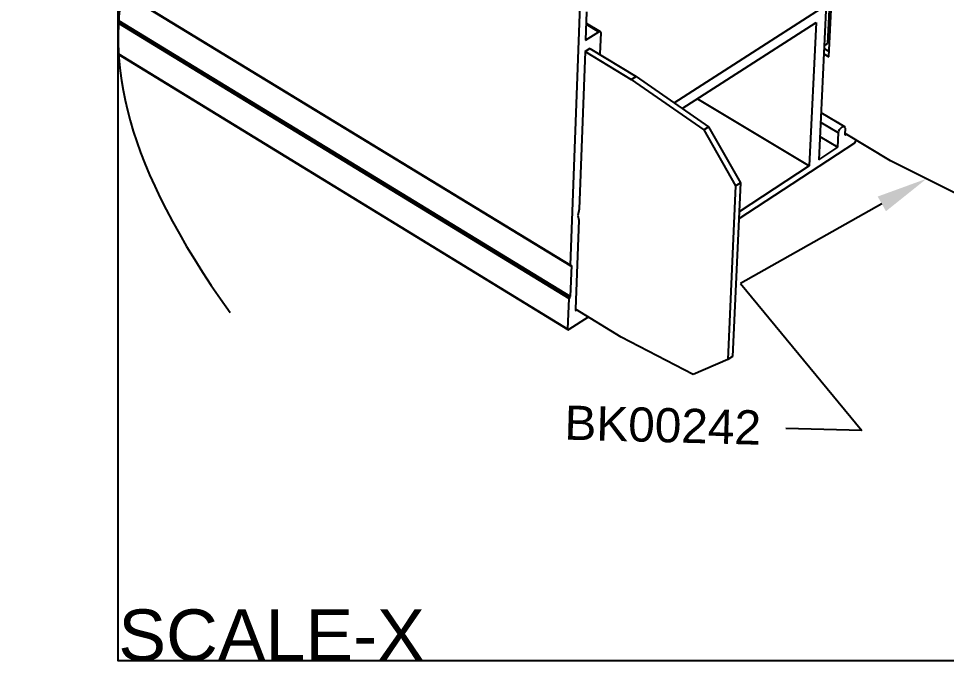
# Model space of a CAD drawing. Extents: x -0.7 to 12.8, y -8.5 to 0.
# Drawn here: x -0.73 to 6.06, y -8.51 to -3.81 of the extents above; entities that cross this region are included whole.
import ezdxf
from ezdxf import colors
from ezdxf.entities.mleader import LeaderData, LeaderLine
from ezdxf.math import Vec2, Vec3

# ---------------------------------------------------------------- set-up
doc = ezdxf.new("R2010")
doc.units = 0
doc.header["$LTSCALE"] = 0.5
doc.header["$MEASUREMENT"] = 0
for name, color, linetype in [('Brackets', 181, 'CONTINUOUS'), ('Dimension', 10, 'CONTINUOUS'), ('FAB DWG', 221, 'CONTINUOUS'), ('Housing', 150, 'CONTINUOUS')]:
    doc.layers.add(name, color=color, linetype=linetype)
doc.layers.add('Text-Unprinted', color=131, linetype='CONTINUOUS', plot=False)
doc.styles.add('LSAD_Standard', font='arial.ttf')
doc.styles.get("Standard").update_dxf_attribs({"font": 'arial.ttf'})

msp = doc.modelspace()

# ---------------------------------------------------------------- linework, layer by layer
at = {"layer": 'Brackets', "linetype": 'Continuous', "transparency": 16777216}
for p, q in [((5.2252, -3.1816), (5.1854, -3.994)), ((5.1968, -4.0937), (5.2416, -3.1802)), ((5.1627, -4.0087), (5.1854, -3.994)), ((3.4137, -4.0547), (3.7518, -4.2578)), ((3.4482, -4.0327), (3.7863, -4.2357)), ((5.1616, -4.0314), (5.1987, -4.0535)), ((5.1596, -4.0716), (5.1968, -4.0937)), ((3.7518, -4.2578), (3.7863, -4.2357)), ((3.7518, -4.2578), (4.281, -4.6266)), ((3.7863, -4.2357), (4.3154, -4.6044)), ((4.281, -4.6266), (4.3154, -4.6044)), ((4.3154, -4.6044), (4.549, -5.0127)), ((4.281, -4.6266), (4.5146, -5.035)), ((5.648, -4.8518), (5.3152, -4.6529)), ((6.1736, -5.116), (5.648, -4.8518)), ((4.549, -5.0127), (4.4915, -6.2838)), ((4.5146, -5.035), (4.549, -5.0127)), ((4.5146, -5.035), (4.4574, -6.3063)), ((3.6766, -6.1419), (3.3426, -5.9377)), ((4.2034, -6.414), (3.6766, -6.1419)), ((4.4574, -6.3063), (4.2034, -6.414)), ((4.4915, -6.2838), (4.4574, -6.3063))]:
    msp.add_line(p, q, dxfattribs=at)
at = {"layer": 'Dimension', "transparency": 16777216}
msp.add_open_spline([(2.2283, 0), (2.0066, -0.6214), (0.6967, -2.486), (-0.7296, -3.8045), (0.8176, -5.9618)], degree=3, knots=[0.510005, 0.510005, 0.510005, 0.510005, 1, 2, 2, 2, 2], dxfattribs=at)
at = {"layer": 'FAB DWG', "linetype": 'Continuous', "transparency": 16777216}
msp.add_line((3.4137, -4.0547), (3.4482, -4.0327), dxfattribs=at)
at = {"layer": 'Housing', "linetype": 'Continuous', "transparency": 16777216}
for p, q in [((3.3059, -5.6167), (3.4089, -2.8643)), ((3.3076, -5.621), (0.0274, -3.6214)), ((0.0279, -3.6185), (3.3059, -5.6167)), ((3.4245, -3.7642), (3.4167, -3.9719)), ((4.0653, -4.43), (5.1421, -3.7367)), ((5.1751, -3.755), (5.1219, -4.845)), ((0.0013, -3.8467), (3.2968, -5.8601)), ((0.0022, -3.8304), (3.3042, -5.8474)), ((0.0025, -3.8261), (3.3078, -5.8451)), ((3.4212, -3.8535), (3.5146, -3.9095)), ((3.4214, -3.846), (3.5248, -3.908)), ((4.1246, -4.4714), (5.1033, -3.8407)), ((5.1033, -3.8407), (5.0525, -4.8902)), ((5.1937, -3.8239), (5.2095, -3.8333)), ((3.4167, -3.9719), (3.5146, -3.9095)), ((3.5283, -3.9169), (3.5224, -4.0701)), ((5.1914, -3.8721), (5.2072, -3.8814)), ((0.002, -4.0714), (3.2884, -6.0834)), ((3.4137, -4.0547), (3.3702, -5.2069)), ((3.4495, -4.0318), (3.4137, -4.0547)), ((3.4495, -4.0334), (3.4495, -4.0318)), ((3.2901, -6.0877), (0.0022, -4.0747)), ((4.2353, -4.4), (5.0525, -4.8902)), ((5.1387, -4.5001), (5.31, -4.6024)), ((5.1353, -4.5702), (5.2673, -4.6491)), ((5.2707, -4.5749), (5.2668, -4.5766)), ((5.2742, -4.581), (5.2707, -4.5749)), ((5.1302, -4.6746), (5.2621, -4.7536)), ((5.2621, -4.7536), (5.2673, -4.6491)), ((5.3157, -4.6175), (5.3137, -4.6577)), ((5.3137, -4.6574), (5.3202, -4.6613)), ((5.3152, -4.6529), (5.3141, -4.6509)), ((5.3202, -4.6613), (5.3245, -4.6585)), ((5.3839, -4.7247), (4.537, -5.277)), ((5.3919, -4.6987), (5.3912, -4.7121)), ((5.1219, -4.845), (5.2621, -4.7536)), ((5.0525, -4.8902), (4.5394, -5.2247)), ((3.3702, -5.2069), (3.3616, -5.2516)), ((3.3671, -5.2872), (3.3426, -5.9377)), ((3.3616, -5.2516), (3.3671, -5.2872)), ((3.3078, -5.8451), (3.3163, -5.6179)), ((3.3163, -5.6179), (3.3127, -5.6202)), ((3.2884, -6.0834), (3.2968, -5.8601)), ((3.3042, -5.8474), (3.3078, -5.8451)), ((3.3428, -5.9378), (3.3426, -5.9417)), ((3.3426, -5.941), (3.3494, -5.9451)), ((3.3494, -5.9451), (3.352, -5.9435)), ((3.4362, -5.9949), (3.2952, -6.0869))]:
    msp.add_line(p, q, dxfattribs=at)
at = {"layer": 'Housing', "linetype": 'Continuous', "transparency": 16777216, "flags": 128}
for points in [[(3.5146, -3.9095), (3.5174, -3.908), (3.52, -3.9072), (3.5225, -3.9072), (3.5246, -3.9078), (3.5262, -3.9092), (3.5275, -3.9112), (3.5282, -3.9138), (3.5283, -3.9169)], [(3.5224, -4.0701), (3.522, -4.0735), (3.5213, -4.0765)], [(5.2673, -4.6491), (5.2697, -4.6371), (5.2754, -4.6245), (5.2835, -4.6133), (5.2929, -4.6051), (5.3021, -4.6012), (5.3096, -4.6022), (5.3144, -4.608), (5.3157, -4.6175)]]:
    msp.add_lwpolyline(points, dxfattribs=at)
at = {"layer": 'Housing', "linetype": 'Continuous', "transparency": 16777216}
for centre, radius, start, end in [((5.3174, -4.6586), 0.00383, 166.21112, 316.81774), ((5.3737, -4.7103), 0.0176, 305.41457, 354.07149), ((3.3098, -5.6175), 0.00398, 168.51837, 317.28346), ((3.3143, -5.8618), 0.0176, 125.02129, 174.47196), ((3.3465, -5.9424), 0.00396, 168.64055, 317.61551), ((3.2923, -6.0842), 0.00396, 168.71963, 317.73604)]:
    msp.add_arc(centre, radius, start, end, dxfattribs=at)
at = {"layer": 'Text-Unprinted', "transparency": 16777216}
msp.add_lwpolyline([(0, 0), (12.2835, 0), (12.2835, -8.5077), (0, -8.5077)], close=True, dxfattribs=at)

# ---------------------------------------------------------------- texts
at = {"layer": 'Text-Unprinted', "ltscale": 0.5, "transparency": 16777216, "style": 'LSAD_Standard'}
msp.add_attdef('SCALE-X', (0, -8.5077), 'XEffectiveScaleFactor', height=0.375, dxfattribs=at)

# ---------------------------------------------------------------- leaders
at = {"layer": 'FAB DWG', "transparency": 16777216}
ml = msp.add_multileader_mtext('Standard', dxfattribs=at)
ml.set_content('BK00588', color=256)
ml.set_leader_properties()
ml.build(insert=Vec2(0, 0))
ml.multileader.update_dxf_attribs({"dogleg_length": 0.2229, "arrow_head_size": 0.375})
ctx = ml.context
ctx.base_point, ctx.char_height, ctx.arrow_head_size, ctx.landing_gap_size, ctx.plane_origin, ctx.plane_x_axis, ctx.plane_y_axis = Vec3(5.5945, -2.3735), 0.25, 0.375, 0.225, Vec3(8.1854, -3.9338), Vec3(0.999653, -0.026327), Vec3(0.026327, 0.999653)
ctx.text_align_type = 2
notes = []
notes.append((ctx, [(1, (1, 1, 0), (7.997, -2.4367), (-0.999653, 0.026327), 0.5572, [(0, [(8.1854, -3.9338)], 0, [])])]))
ctx.mtext.insert, ctx.mtext.text_direction, ctx.mtext.rotation, ctx.mtext.alignment, ctx.mtext.flow_direction = Vec3(7.2184, -2.2891), Vec3(0.999653, -0.026327), 6.256855, 3, 5
ml = msp.add_multileader_mtext('Standard', dxfattribs=at)
ml.set_content('BK00242', color=256)
ml.set_leader_properties()
ml.build(insert=Vec2(0, 0))
ml.multileader.update_dxf_attribs({"dogleg_length": 0.2229, "arrow_head_size": 0.375})
ctx = ml.context
ctx.base_point, ctx.char_height, ctx.arrow_head_size, ctx.landing_gap_size, ctx.plane_origin, ctx.plane_x_axis, ctx.plane_y_axis = Vec3(3.0389, -6.7622), 0.25, 0.375, 0.225, Vec3(5.9108, -4.9839), Vec3(0.999653, -0.026327), Vec3(0.026327, 0.999653)
notes.append((ctx, [(0, (1, 1, 0), (5.4383, -6.8254), (-0.999653, 0.026327), 0.5572, [(1, [(5.9108, -4.9839), (4.5494, -5.7492)], 0, [])])]))
ctx.mtext.insert, ctx.mtext.text_direction, ctx.mtext.rotation, ctx.mtext.flow_direction = Vec3(3.2671, -6.6411), Vec3(0.999653, -0.026327), 6.256855, 5
for ctx, leaders in notes:
    for number, flags, end, landing, length, lines in leaders:
        leader = LeaderData()
        leader.index, (leader.has_last_leader_line, leader.has_dogleg_vector, leader.attachment_direction) = number, flags
        leader.last_leader_point, leader.dogleg_vector, leader.dogleg_length = Vec3(end), Vec3(landing), length
        for number, points, colour, breaks in lines:
            line = LeaderLine()
            line.index, line.vertices, line.color, line.breaks = number, Vec3.list(points), colors.encode_raw_color(colour), breaks
            leader.lines.append(line)
        ctx.leaders.append(leader)

doc.saveas('drawing.dxf')
